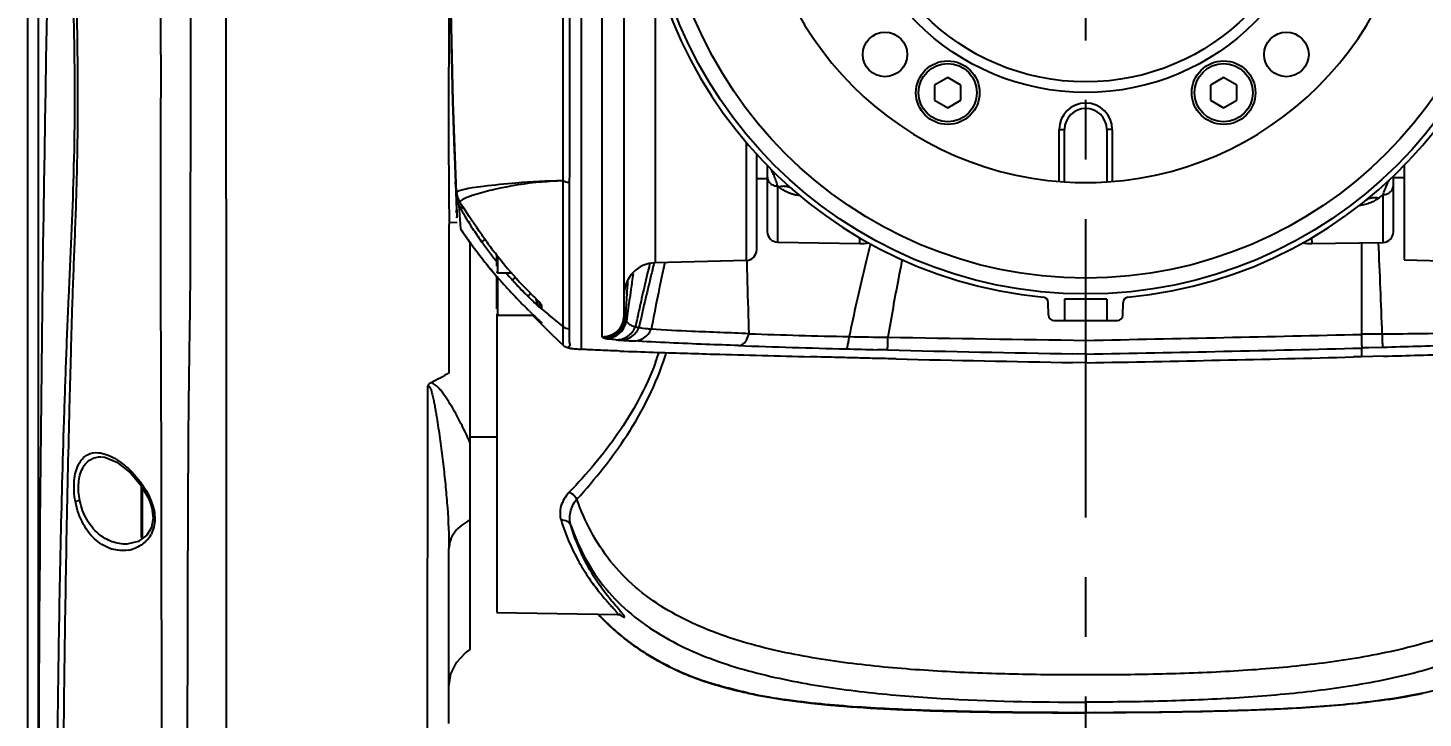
# Model space of a CAD drawing. Header units: millimetres. Extents: x 5828 to 6704, y 123 to 421.
# Drawn here: x 6474.89 to 6483.65, y 265.66 to 270 of the extents above; entities that cross this region are included whole.
import ezdxf

# ---------------------------------------------------------------- set-up
doc = ezdxf.new("R2010")
doc.units = ezdxf.units.MM
doc.linetypes.add('CENTER', pattern=[0.6, 0.375, -0.075, 0.075, -0.075])
for name, color, linetype in [('中心线', 7, 'Continuous'), ('外形图', 7, 'Continuous'), ('尺寸标注', 7, 'Continuous')]:
    doc.layers.add(name, color=color, linetype=linetype)
doc.styles.add('微软雅黑', font='msyh.ttc', dxfattribs={"height": 1.5})
doc.dimstyles.new('尺寸标注_1_15比例', dxfattribs={"dimtxt": 1.5, "dimasz": 1.25, "dimexe": 0.5, "dimexo": 0.4, "dimgap": 0.5, "dimtad": 1, "dimdec": 1, "dimlfac": 15, "dimdsep": 46, "dimtxsty": '微软雅黑', "dimcen": 0.09, "dimadec": 0, "dimazin": 0, "dimtp": 0.01, "dimtm": 0.01, "dimtfac": 1, "dimtdec": 1, "dimtofl": 0, "dimtmove": 0, "dimatfit": 3, "dimfxl": 1, "dimtolj": 1, "dimarcsym": 0})

# ---------------------------------------------------------------- blocks, each defined once
blk = doc.blocks.new('*D945')
at = {"layer": 'Defpoints', "color": 0}
for p in [(6488.1127, 277.9249), (6474.9537, 264.1518), (6488.1127, 263.9724)]:
    blk.add_point(p, dxfattribs=at)
at = {"layer": '尺寸标注', "color": 0, "lineweight": -2}
for p, q in [((6474.9537, 264.5518), (6474.9537, 278.4249)), ((6488.1127, 264.3724), (6488.1127, 278.4249)), ((6476.2037, 277.9249), (6486.8627, 277.9249))]:
    blk.add_line(p, q, dxfattribs=at)
at = {"layer": '尺寸标注', "color": 0}
for points in [[(6476.2037, 278.1332), (6476.2037, 277.7166), (6474.9537, 277.9249)], [(6486.8627, 277.7166), (6486.8627, 278.1332), (6488.1127, 277.9249)]]:
    blk.add_solid(points, dxfattribs=at)
at = {"layer": '尺寸标注', "color": 0, "insert": (6481.5332, 279.2039), "char_height": 1.5, "attachment_point": 5, "style": '微软雅黑'}
blk.add_mtext('\\A1;197.4', dxfattribs=at)
blk = doc.blocks.new('*D946')
at = {"layer": 'Defpoints', "color": 0}
for p in [(6488.1787, 282.8993), (6474.8878, 252.3165), (6488.1787, 252.3087)]:
    blk.add_point(p, dxfattribs=at)
at = {"layer": '尺寸标注', "color": 0, "lineweight": -2}
for p, q in [((6474.8878, 252.7165), (6474.8878, 283.3993)), ((6488.1787, 252.7087), (6488.1787, 283.3993)), ((6476.1378, 282.8993), (6486.9287, 282.8993))]:
    blk.add_line(p, q, dxfattribs=at)
at = {"layer": '尺寸标注', "color": 0}
for points in [[(6476.1378, 283.1076), (6476.1378, 282.6909), (6474.8878, 282.8993)], [(6486.9287, 282.6909), (6486.9287, 283.1076), (6488.1787, 282.8993)]]:
    blk.add_solid(points, dxfattribs=at)
at = {"layer": '尺寸标注', "color": 0, "insert": (6481.5332, 284.1783), "char_height": 1.5, "attachment_point": 5, "style": '微软雅黑'}
blk.add_mtext('\\A1;\\A1;199.3', dxfattribs=at)

msp = doc.modelspace()

# ---------------------------------------------------------------- linework, layer by layer
at = {"layer": '中心线', "linetype": 'CENTER', "ltscale": 5}
msp.add_line((6481.5333, 227.9185), (6481.5333, 276.2922), dxfattribs=at)
at = {"layer": '外形图'}
for p, q in [((6478.4957, 268.0554), (6478.4957, 274.1259)), ((6478.6333, 268.1886), (6478.6333, 273.9927)), ((6476.1333, 268.921), (6476.1333, 273.3019)), ((6478.3666, 268.0738), (6478.3666, 271.0906)), ((6477.5375, 270.3684), (6477.5558, 269.5322)), ((6477.5381, 270.3684), (6477.5564, 269.5322)), ((6477.5382, 270.3684), (6477.5565, 269.5322)), ((6478.828, 270.3694), (6478.828, 268.5198)), ((6480.6666, 269.6852), (6480.5837, 269.6374)), ((6480.5837, 269.6374), (6480.5837, 269.5417)), ((6480.7494, 269.6374), (6480.6666, 269.6852)), ((6480.7494, 269.5417), (6480.7494, 269.6374)), ((6482.3999, 269.6852), (6482.3171, 269.6374)), ((6482.3171, 269.6374), (6482.3171, 269.5417)), ((6482.4828, 269.6374), (6482.3999, 269.6852)), ((6482.4828, 269.5417), (6482.4828, 269.6374)), ((6477.5558, 269.5322), (6477.5806, 268.8507)), ((6477.5564, 269.5322), (6477.583, 268.8081)), ((6477.5565, 269.5322), (6477.5774, 268.9611)), ((6480.5837, 269.5417), (6480.6666, 269.4939)), ((6480.6666, 269.4939), (6480.7494, 269.5417)), ((6482.3171, 269.5417), (6482.3999, 269.4939)), ((6482.3999, 269.4939), (6482.4828, 269.5417)), ((6481.3666, 269.0307), (6481.3666, 269.3573)), ((6481.3666, 269.3573), (6481.3999, 269.3573)), ((6481.3999, 269.0283), (6481.3999, 269.3573)), ((6481.6666, 269.3573), (6481.6666, 269.0283)), ((6481.6999, 269.3573), (6481.6666, 269.3573)), ((6481.6999, 269.3573), (6481.6999, 269.0307)), ((6479.4017, 268.5348), (6479.4017, 269.2751)), ((6479.4666, 268.6015), (6479.4666, 269.2017)), ((6479.5333, 268.716), (6479.5333, 269.1313)), ((6483.5333, 269.1313), (6483.5333, 268.5383)), ((6477.574, 269.0294), (6477.5767, 268.961)), ((6477.577, 268.9986), (6477.574, 269.0294)), ((6477.5744, 269.0193), (6477.5756, 268.9894)), ((6477.5806, 268.9612), (6477.5747, 269.0216)), ((6478.2892, 269.0244), (6478.2887, 268.105)), ((6479.5988, 268.6493), (6479.5988, 269.002)), ((6483.4658, 269.057), (6483.4743, 269.0568)), ((6483.4666, 268.7148), (6483.4666, 269.0655)), ((6483.4743, 269.0568), (6483.481, 269.0567)), ((6483.481, 269.0567), (6483.5334, 269.0554)), ((6476.1333, 268.921), (6476.1332, 260.551)), ((6476.1333, 268.921), (6476.1333, 268.3198)), ((6477.5766, 268.963), (6477.5775, 268.9416)), ((6477.5775, 268.9416), (6477.5823, 268.8285)), ((6477.5775, 268.9416), (6477.5805, 268.868)), ((6483.4011, 268.6482), (6483.4011, 268.948)), ((6477.5805, 268.868), (6477.5823, 268.8284)), ((6477.5823, 268.8285), (6477.5834, 268.8036)), ((6477.5949, 268.8799), (6477.6032, 268.7629)), ((6477.5333, 268.7598), (6477.5333, 267.8269)), ((6477.5837, 268.7722), (6477.5364, 268.7718)), ((6477.5832, 268.8047), (6477.5825, 268.808)), ((6477.5832, 268.8047), (6477.5831, 268.8079)), ((6477.5834, 268.8022), (6477.5832, 268.8047)), ((6477.5839, 268.8022), (6477.5832, 268.8047)), ((6477.6032, 268.7629), (6477.6058, 268.734)), ((6477.6032, 268.7629), (6477.6063, 268.7338)), ((6477.6666, 268.773), (6477.6582, 268.7729)), ((6477.6213, 268.7111), (6477.6101, 268.7277)), ((6477.7342, 268.6579), (6477.7385, 268.652)), ((6480.1133, 268.6404), (6480.1139, 268.6771)), ((6482.9527, 268.6775), (6482.9527, 268.6771)), ((6482.9527, 268.6772), (6482.9532, 268.6404)), ((6477.6666, 266.0879), (6477.6666, 268.6477)), ((6477.8333, 268.4978), (6477.8333, 268.5704)), ((6479.5988, 268.6493), (6480.1133, 268.6404)), ((6482.9532, 268.6404), (6483.4011, 268.6482)), ((6483.2666, 268.6461), (6483.2666, 268.0701)), ((6477.8399, 268.4574), (6477.8399, 268.5617)), ((6479.4017, 268.5348), (6478.828, 268.5198)), ((6479.4058, 268.522), (6479.4054, 268.536)), ((6483.5333, 268.5383), (6484.2052, 268.5207)), ((6477.8333, 268.2311), (6477.8333, 268.4307)), ((6477.8399, 268.4574), (6477.9263, 268.4574)), ((6477.8399, 268.1907), (6477.8399, 268.4309)), ((6476.1333, 268.3198), (6476.1333, 260.5512)), ((6478.6757, 268.3516), (6478.6706, 268.315)), ((6478.0385, 268.2161), (6478.0329, 268.2216)), ((6478.0387, 268.2163), (6478.0331, 268.2217)), ((6478.0862, 268.2683), (6478.0818, 268.291)), ((6478.0894, 268.2519), (6478.0862, 268.2683)), ((6478.0978, 268.2443), (6478.0892, 268.2521)), ((6478.0896, 268.2837), (6478.0909, 268.2821)), ((6478.0909, 268.2821), (6478.1029, 268.269)), ((6478.0999, 268.2722), (6478.0999, 268.2641)), ((6478.0999, 268.265), (6478.0999, 268.2642)), ((6478.0999, 268.2643), (6478.0999, 268.2644)), ((6478.0999, 268.2642), (6478.0999, 268.2643)), ((6478.0999, 268.2642), (6478.102, 268.2503)), ((6478.1029, 268.269), (6478.106, 268.2651)), ((6478.1152, 268.2309), (6478.1152, 268.2296)), ((6481.2993, 268.1901), (6481.2979, 268.2707)), ((6481.3999, 268.2906), (6481.3999, 268.1573)), ((6481.6666, 268.2906), (6481.3999, 268.2906)), ((6481.6666, 268.2906), (6481.6666, 268.1573)), ((6481.7672, 268.1901), (6481.7686, 268.2707)), ((6477.8333, 268.1907), (6477.8333, 266.3222)), ((6477.8399, 268.1907), (6478.0655, 268.1907)), ((6478.0545, 268.2007), (6478.0492, 268.2058)), ((6478.0547, 268.201), (6478.0495, 268.2061)), ((6478.0577, 268.1907), (6478.0739, 268.1745)), ((6478.0739, 268.1745), (6478.0915, 268.157)), ((6478.0896, 268.1637), (6478.0886, 268.1686)), ((6478.0911, 268.1574), (6478.1204, 268.1278)), ((6478.1148, 268.1441), (6478.1152, 268.1437)), ((6478.1152, 268.1437), (6478.115, 268.1414)), ((6478.115, 268.1414), (6478.115, 268.1404)), ((6478.1204, 268.1278), (6478.1633, 268.085)), ((6478.6419, 268.1882), (6478.6408, 268.1699)), ((6478.6419, 268.1881), (6478.6408, 268.1699)), ((6478.6529, 268.1861), (6478.6488, 268.1558)), ((6481.3327, 268.1573), (6481.7338, 268.1573)), ((6478.3666, 267.9759), (6478.3666, 268.0738)), ((6478.5039, 268.0486), (6478.4957, 268.0554)), ((6478.5132, 268.0442), (6478.5039, 268.0486)), ((6480.2908, 268.0431), (6480.2911, 268.0523)), ((6478.2481, 268.0031), (6478.2482, 268.0031)), ((6478.298, 267.9821), (6478.3048, 267.9815)), ((6478.3211, 267.9794), (6478.3645, 267.9761)), ((6478.3666, 267.9759), (6478.3666, 267.9759)), ((6480.2698, 267.9724), (6480.2233, 267.9736)), ((6480.2886, 267.972), (6480.2698, 267.9724)), ((6483.2805, 267.9844), (6483.2666, 267.984)), ((6483.2666, 267.9841), (6483.2666, 267.9291)), ((6483.4012, 267.9876), (6483.2805, 267.9844)), ((6483.3114, 267.9852), (6483.2805, 267.9844)), ((6481.5333, 267.8912), (6481.4522, 267.8927)), ((6481.5333, 267.8912), (6481.4522, 267.8926)), ((6481.5333, 267.9462), (6481.4532, 267.9476)), ((6481.5333, 267.9462), (6481.5333, 267.8912)), ((6483.2666, 267.9291), (6483.2153, 267.9277)), ((6483.3374, 267.931), (6483.2666, 267.9292)), ((6483.2666, 267.9291), (6483.2666, 267.9291)), ((6483.2666, 267.9291), (6483.2666, 267.9291)), ((6483.4046, 267.9328), (6483.3374, 267.931)), ((6477.3972, 267.7389), (6477.3971, 265.5906)), ((6477.8333, 267.424), (6477.6666, 267.424)), ((6475.5316, 267.1992), (6475.5979, 267.1221)), ((6475.5999, 267.1186), (6475.5999, 266.7973)), ((6475.6066, 267.1073), (6475.6066, 266.7906)), ((6475.8938, 266.791), (6475.8949, 267.0269)), ((6475.5094, 266.7511), (6475.5089, 266.7511)), ((6475.5813, 266.7674), (6475.5094, 266.7511)), ((6475.6351, 266.8074), (6475.5813, 266.7674)), ((6475.6126, 266.7906), (6475.6066, 266.7906)), ((6475.8937, 266.7774), (6475.8938, 266.791)), ((6475.8938, 266.7769), (6475.8938, 266.7905)), ((6477.5333, 265.624), (6477.5333, 266.7233)), ((6477.8333, 266.3222), (6478.5912, 266.309)), ((6478.9172, 265.9801), (6478.9191, 265.9791)), ((6478.9179, 265.9816), (6478.9199, 265.9807)), ((6478.9199, 265.9806), (6478.9179, 265.9816)), ((6481.5333, 265.6914), (6481.4749, 265.6916)), ((6481.4749, 265.6916), (6481.5333, 265.6912)), ((6481.5333, 265.6914), (6481.4749, 265.6914)), ((6481.4749, 265.6912), (6481.5333, 265.6912)), ((6481.5333, 265.7577), (6481.5333, 265.6914)), ((6481.5333, 265.7081), (6481.5333, 265.6914)), ((6481.5923, 265.6916), (6481.5333, 265.6912)), ((6481.5923, 265.6916), (6481.5333, 265.6914)), ((6481.5923, 265.6914), (6481.5333, 265.6914)), ((6481.5333, 265.6912), (6481.5333, 265.6906)), ((6481.5923, 265.6912), (6481.5333, 265.6912))]:
    msp.add_line(p, q, dxfattribs=at)
for points in [[(6477.6059, 268.7338), (6477.6536, 268.6645), (6477.6608, 268.6545)], [(6482.8972, 268.6453), (6482.9108, 268.643), (6482.926, 268.6413), (6482.9412, 268.6404), (6482.9532, 268.6404)], [(6478.1633, 268.085), (6478.2288, 268.0214), (6478.248, 268.0033)], [(6478.248, 268.0033), (6478.2575, 267.9957), (6478.2837, 267.9847), (6478.2975, 267.9822)], [(6475.3515, 267.2996), (6475.3707, 267.2973), (6475.4459, 267.2664), (6475.5316, 267.1992)], [(6475.5979, 267.1221), (6475.6434, 267.0447), (6475.6567, 267.0127)], [(6475.6567, 267.0127), (6475.6669, 266.9789), (6475.6744, 266.9148), (6475.6639, 266.8563), (6475.6351, 266.8074)], [(6478.5912, 266.309), (6478.5972, 266.3086), (6478.6072, 266.3065), (6478.6114, 266.305), (6478.6121, 266.3047)], [(6477.5333, 265.857), (6477.5452, 265.9358), (6477.5798, 266.0075), (6477.634, 266.0658), (6477.6666, 266.0879)], [(6478.9199, 265.9807), (6478.9187, 265.9812), (6478.9179, 265.9816)]]:
    msp.add_lwpolyline(points, dxfattribs=at)
for centre, radius in [((6481.5333, 271.0906), 2.7667), ((6481.5333, 271.0906), 2.6667), ((6481.5333, 271.0906), 1.5), ((6481.5333, 271.0906), 1.4333), ((6480.2722, 269.8296), 0.14), ((6482.7943, 269.8296), 0.14), ((6480.6666, 269.5895), 0.2), ((6480.6666, 269.5895), 0.1833), ((6482.3999, 269.5895), 0.2), ((6482.3999, 269.5895), 0.1833)]:
    msp.add_circle(centre, radius, dxfattribs=at)
for centre, radius, start, end in [((6481.5333, 271.0906), 2.8, 275.44062, 264.55938), ((6481.5333, 271.0906), 2.0667, 273.69907, 266.30093), ((6529.7283, 271.0905), 52.1951, 179.99987, 182.26317), ((6782.3086, 264.3977), 307.3551, 178.883913, 181.207801), ((6481.5333, 269.3573), 0.1667, 0, 180), ((6481.5333, 269.3573), 0.1333, 0, 180), ((6479.6324, 278.5365), 9.4875, 268.99832, 269.39938), ((6481.4476, 271.2162), 2.8845, 230.13849, 230.32836), ((6481.5333, 271.0906), 2.0667, 266.30093, 273.69911), ((6477.7134, 268.9722), 0.1334, 202.4213, 211.26448), ((6478.331, 266.7801), 2.2594, 103.11709, 103.49798), ((6481.6067, 271.2307), 2.9036, 307.49916, 308.16998), ((6477.7145, 268.9467), 0.137, 201.19031, 209.20497), ((6479.516, 269.9368), 2.1926, 208.81849, 210.85177), ((6479.6341, 270.0069), 2.33, 210.84141, 213.07846), ((6480.2258, 270.4866), 3.1521, 214.28154, 215.53665), ((6480.0788, 270.382), 2.9717, 215.542, 215.86575), ((6479.6936, 270.0455), 2.4009, 213.0752, 215.30406), ((6479.8903, 270.1855), 2.6424, 215.47636, 215.89809), ((6480.0712, 270.3178), 2.8406, 215.91433, 217.98377), ((6479.5999, 268.716), 0.0667, 180, 269), ((6483.3999, 268.7148), 0.0667, 271, 0), ((6480.2707, 270.522), 3.2092, 215.88594, 218.49752), ((6479.891, 270.186), 2.6432, 215.89813, 217.70825), ((6479.8905, 270.1857), 2.6426, 217.70831, 218.04877), ((6480.0348, 270.2895), 2.7944, 217.9857, 219.32852), ((6479.3999, 268.6015), 0.0667, 271.5, 0), ((6480.118, 268.907), 0.2667, 269.00021, 281.20797), ((6487.5306, 266.7134), 7.5972, 165.31751, 165.43473), ((6259.4737, 259.3439), 224.093, 2.231968, 2.379295), ((6480.2617, 270.5168), 3.199, 218.52389, 220.18498), ((6480.3873, 270.6029), 3.3509, 218.43614, 218.86362), ((6480.4575, 270.6595), 3.441, 218.86405, 219.7114), ((6479.8906, 270.1857), 2.6428, 218.04878, 218.86329), ((6480.0182, 270.276), 2.773, 219.32999, 219.63704), ((6479.992, 270.254), 2.7388, 219.63196, 224.43005), ((6478.8333, 268.3199), 0.2, 91.5, 180), ((6495.7423, 264.4413), 17.4303, 166.50017, 166.70353), ((6494.6114, 264.6019), 16.2681, 166.06888, 166.3642), ((6493.8685, 265.2988), 15.3229, 167.85839, 168.29771), ((6480.4693, 270.6692), 3.4563, 219.70987, 220.05489), ((6480.344, 270.5853), 3.3061, 220.1726, 220.33804), ((6480.4533, 270.6557), 3.4354, 220.05489, 220.28526), ((6480.3441, 270.5854), 3.3062, 220.33802, 220.54411), ((6480.2903, 270.539), 3.2351, 220.53785, 221.87546), ((6479.8897, 270.1849), 2.6415, 220.8518, 222.16795), ((6479.9718, 270.2087), 2.7186, 221.37886, 223.12216), ((6479.8886, 270.184), 2.64, 222.16882, 223.21101), ((6513.8865, 263.427), 35.5535, 171.87775, 172.03818), ((6497.3406, 263.9448), 19.0753, 166.3788, 167.38445), ((6497.1909, 264.1009), 18.9184, 166.70946, 167.19325), ((6496.8252, 264.6904), 18.3416, 168.31011, 169.27956), ((6480.2976, 270.5461), 3.2453, 221.88269, 223.62103), ((6480.31, 270.5579), 3.2624, 223.62119, 225.35801), ((6479.8919, 270.187), 2.6445, 223.20982, 224.92818), ((6479.9527, 270.3251), 2.786, 225.13744, 226.11333), ((6479.8788, 270.174), 2.6261, 224.92894, 225.24135), ((6480.0054, 270.3797), 2.8619, 226.11025, 226.34122), ((6479.8904, 270.1856), 2.6425, 225.23943, 225.48127), ((6479.9939, 270.2564), 2.7418, 224.43789, 226.01144), ((6479.8892, 270.1844), 2.6408, 225.48126, 225.83761), ((6518.8778, 262.734), 40.5926, 172.09743, 172.28103), ((6481.2646, 268.2701), 0.0333, 1, 84.55938), ((6481.8019, 268.2701), 0.0333, 95.44062, 179), ((6480.317, 270.5649), 3.2724, 225.35728, 225.73388), ((6480.319, 270.567), 3.2752, 225.87034, 226.13074), ((6479.8905, 270.1858), 2.6427, 225.83775, 226.43523), ((6479.8909, 270.1861), 2.6432, 226.43509, 226.61026), ((6479.8851, 270.18), 2.6348, 226.61013, 227.03108), ((6478.1467, 268.2642), 0.0467, 197.2277, 211.81709), ((6478.1466, 268.2876), 0.0468, 211.47381, 227.0517), ((6478.1468, 268.2656), 0.0469, 211.84231, 227.6441), ((6478.1468, 268.2643), 0.0469, 211.87742, 227.69833), ((6480.0886, 270.4655), 2.9812, 228.55142, 229.6391), ((6500.3396, 263.3846), 22.1476, 167.19169, 167.51977), ((6480.3214, 270.5695), 3.2787, 226.25823, 227.09348), ((6480.3833, 270.5976), 3.3444, 226.03352, 226.69446), ((6477.6375, 267.6721), 0.6679, 46.84201, 47.41866), ((6478.1468, 268.1749), 0.0469, 211.60227, 227.28609), ((6479.9383, 270.2876), 2.7484, 229.62604, 232.07782), ((6478.4999, 268.1886), 0.1333, 268.18986, 359.99689), ((6478.508, 268.1819), 0.1334, 268.23495, 354.86615), ((6478.5173, 268.1775), 0.1334, 268.2379, 350.60748), ((6503.1854, 262.753), 25.0626, 167.516, 167.64363), ((6481.3327, 268.1906), 0.0333, 181, 270), ((6481.7338, 268.1906), 0.0333, 270, 359), ((6480.7784, 304.125), 36.0764, 267.83997, 268.83893), ((6480.4923, 289.7372), 21.6858, 268.82436, 269.46839), ((6487.3509, 668.3653), 400.3752, 268.989646, 269.167745), ((6474.3779, 635.9218), 367.9591, 271.114597, 271.384221), ((6483.4963, 240.1087), 27.9628, 90.20403, 90.47063), ((6478.4743, 269.7092), 1.7365, 265.53258, 266.44319), ((6478.8644, 271.5696), 3.5451, 265.41857, 265.82801), ((6479.0299, 273.8734), 5.8549, 265.85263, 266.35412), ((6480.5522, 320.617), 52.6879, 267.88468, 268.11355), ((6479.1881, 276.3422), 8.3287, 266.34841, 266.57745), ((6482.5994, 383.2636), 115.368, 268.121572, 268.310028), ((6477.2348, 268.4776), 1.699, 339.95096, 342.11104), ((6477.1933, 268.4751), 1.7829, 342.2477, 342.97148), ((6482.1572, 348.0007), 80.0505, 267.992083, 268.475424), ((6482.4199, 357.6121), 89.6654, 268.471027, 268.596232), ((6485.0229, 466.5589), 198.6434, 268.634332, 268.970311), ((6477.8864, 474.6194), 206.7054, 271.010908, 271.491479), ((6484.5402, 449.412), 181.5449, 268.313443, 268.504656), ((6485.0241, 466.9551), 199.0945, 268.652737, 268.972021), ((6478.0339, 467.632), 199.7714, 271.006079, 271.48623), ((6479.0017, 432.2507), 164.3769, 271.534893, 271.690594), ((6475.1472, 266.8061), 0.5596, 32.15506, 35.79804), ((6475.1639, 266.8168), 0.5396, 31.01433, 32.13989), ((6475.4995, 266.8996), 0.1839, 315.9825, 331.74278), ((6475.4839, 266.9249), 0.214, 279.0854, 292.41883), ((6475.6066, 266.7973), 0.00667, 180, 270), ((6475.4943, 266.9045), 0.1911, 311.93868, 312.54287), ((6475.4955, 266.9033), 0.1894, 312.53796, 316.01969), ((6479.7046, 267.5805), 1.7837, 243.87376, 248.84426), ((6479.693, 267.5567), 1.7555, 243.86971, 248.91521), ((6479.8049, 267.8425), 2.0642, 248.87152, 253.63595), ((6479.8197, 267.8862), 2.1086, 248.92352, 253.58399), ((6480.0448, 268.7453), 2.9987, 257.69557, 257.94236), ((6480.0548, 268.7693), 3.0228, 257.60816, 257.85286), ((6480.1363, 269.1965), 3.4591, 258.02059, 261.36176), ((6480.134, 269.1572), 3.4187, 257.92182, 261.30099), ((6480.2325, 269.7931), 4.0633, 261.28489, 261.62548), ((6480.2207, 269.693), 3.9614, 261.23353, 261.58277), ((6482.8509, 269.6598), 3.9278, 278.56728, 278.77869), ((6482.8421, 269.7382), 4.0079, 278.52405, 278.7313), ((6482.9348, 269.1437), 3.4049, 278.70745, 282.17528), ((6482.9344, 269.1677), 3.43, 278.65457, 282.09861), ((6481.5965, 311.985), 46.2944, 269.22609, 269.92167)]:
    msp.add_arc(centre, radius, start, end, dxfattribs=at)
for points, knots in [([(6475.8962, 267.2762), (6475.897, 267.4179), (6475.8989, 267.6986), (6475.9059, 268.121), (6475.9111, 268.551), (6475.9091, 268.9954), (6475.9128, 269.4534), (6475.9118, 269.9166), (6475.9097, 270.377), (6475.9092, 270.8267), (6475.9085, 271.2578), (6475.9063, 271.7745), (6475.9024, 272.3221), (6475.8983, 272.8368), (6475.8957, 273.1152), (6475.8938, 273.2181)], [0, 0, 0, 0, 0.071509, 0.14174, 0.21328, 0.288601, 0.366119, 0.444512, 0.522462, 0.598587, 0.671562, 0.740106, 0.859459, 0.948004, 1, 1, 1, 1]), ([(6475.7255, 273.1518), (6475.7246, 272.893), (6475.7235, 272.4162), (6475.7235, 271.6798), (6475.7222, 271.0619), (6475.7207, 270.5179), (6475.7209, 270.0875), (6475.7228, 269.652), (6475.7203, 269.2182), (6475.7209, 268.7931), (6475.7218, 268.3814), (6475.7218, 267.9803), (6475.7235, 267.582), (6475.7264, 267.1791), (6475.7249, 266.6302), (6475.7274, 265.9331), (6475.7265, 265.0862), (6475.7259, 264.2289), (6475.7236, 263.3646), (6475.7249, 262.2047), (6475.7231, 261.3332), (6475.7238, 260.7515)], [0, 0, 0, 0, 0.062606, 0.115362, 0.17816, 0.212088, 0.24698, 0.282287, 0.317439, 0.351934, 0.385135, 0.41704, 0.448957, 0.481506, 0.514517, 0.581749, 0.650164, 0.719393, 0.789154, 0.859269, 1, 1, 1, 1]), ([(6475.0862, 272.3315), (6475.0872, 272.2862), (6475.0923, 272.1752), (6475.1093, 271.8792), (6475.1406, 271.3885), (6475.1775, 270.6922), (6475.1976, 270.0416), (6475.2008, 269.4944), (6475.1962, 269.0872), (6475.1824, 268.6907), (6475.1662, 268.3015), (6475.1559, 267.913), (6475.1416, 267.3895), (6475.1218, 266.4597), (6475.1079, 265.3884), (6475.1044, 264.3066), (6475.107, 263.4853), (6475.1152, 262.659), (6475.1265, 261.9679), (6475.1387, 261.4135), (6475.1489, 260.997), (6475.1613, 260.5804), (6475.1708, 260.3026), (6475.1724, 260.1637)], [0, 0, 0, 0, 0.011168, 0.027377, 0.073081, 0.132348, 0.199214, 0.233478, 0.267201, 0.299593, 0.331234, 0.363222, 0.395365, 0.460314, 0.592415, 0.659416, 0.726928, 0.79485, 0.863077, 0.897274, 0.931506, 0.965762, 1, 1, 1, 1]), ([(6475.0539, 272.241), (6475.0539, 272.2015), (6475.0583, 272.1017), (6475.0696, 271.9226), (6475.0867, 271.6863), (6475.1165, 271.2754), (6475.1548, 270.6744), (6475.1827, 269.8943), (6475.1812, 269.0908), (6475.1461, 268.4296), (6475.1265, 267.9136), (6475.1084, 267.3928), (6475.0911, 266.7344), (6475.0765, 265.9364), (6475.0682, 265.1292), (6475.0657, 264.3141), (6475.069, 263.4927), (6475.0784, 262.6663), (6475.0914, 261.9751), (6475.1053, 261.4207), (6475.1173, 261.0042), (6475.1314, 260.5876), (6475.1425, 260.3098), (6475.1463, 260.1709)], [0, 0, 0, 0, 0.009806, 0.024798, 0.044585, 0.068667, 0.127138, 0.194174, 0.262567, 0.326647, 0.358631, 0.390851, 0.456108, 0.522237, 0.589127, 0.656654, 0.724707, 0.793181, 0.861964, 0.896439, 0.930948, 0.965481, 1, 1, 1, 1]), ([(6478.2485, 271.0906), (6478.2485, 270.9028), (6478.2476, 270.5338), (6478.2484, 269.9972), (6478.249, 269.5), (6478.2481, 269.1838), (6478.2487, 269.0353)], [0, 0, 0, 0, 0.274199, 0.538538, 0.78326, 1, 1, 1, 1]), ([(6478.2898, 271.0906), (6478.2898, 270.7195), (6478.2911, 270.0307), (6478.2917, 269.342), (6478.2892, 269.0244)], [0, 0, 0, 0, 0.538926, 1, 1, 1, 1]), ([(6477.5364, 268.7718), (6477.5319, 269.0699), (6477.5339, 269.6676), (6477.5333, 270.2652), (6477.5333, 270.5648)], [0, 0, 0, 0, 0.498792, 1, 1, 1, 1]), ([(6479.5988, 269.002), (6479.5968, 269.008), (6479.593, 269.0197), (6479.5871, 269.0367), (6479.5812, 269.0527), (6479.5754, 269.0677), (6479.5696, 269.0814), (6479.5648, 269.0919), (6479.561, 269.0993), (6479.5583, 269.104), (6479.5556, 269.1081), (6479.5537, 269.1104), (6479.5528, 269.1113)], [0, 0, 0, 0, 0.1582, 0.309622, 0.453627, 0.58921, 0.714815, 0.828041, 0.878911, 0.925118, 0.965822, 1, 1, 1, 1]), ([(6478.2487, 269.0353), (6478.1501, 269.0343), (6477.9831, 269.0258), (6477.7936, 269.0058), (6477.6858, 268.9917), (6477.6348, 268.9829), (6477.6015, 268.9743), (6477.5849, 268.9662), (6477.5806, 268.9612)], [0, 0, 0, 0, 0.43813, 0.741942, 0.846091, 0.921354, 0.970967, 1, 1, 1, 1]), ([(6478.2488, 269.035), (6478.2047, 269.0336), (6478.06, 269.0255), (6477.9162, 269.0034), (6477.8182, 268.9806)], [0, 0, 0, 0, 0.305172, 1, 1, 1, 1]), ([(6478.2488, 269.035), (6478.2489, 268.9045), (6478.249, 268.7211), (6478.2493, 268.4941), (6478.2492, 268.3631), (6478.2496, 268.2607), (6478.2488, 268.1878), (6478.2497, 268.1445), (6478.2477, 268.1248), (6478.2491, 268.1196)], [0, 0, 0, 0, 0.427721, 0.600839, 0.744139, 0.85673, 0.936768, 0.982377, 1, 1, 1, 1]), ([(6479.5333, 269.059), (6479.5333, 269.0554), (6479.5341, 269.0479), (6479.5379, 269.0372), (6479.544, 269.0273), (6479.5522, 269.0187), (6479.5622, 269.0116), (6479.5774, 269.0045), (6479.5902, 269.0021), (6479.5988, 269.002)], [0, 0, 0, 0, 0.1155, 0.23253, 0.352341, 0.4757, 0.60281, 0.733318, 1, 1, 1, 1]), ([(6483.4011, 268.948), (6483.4047, 268.9585), (6483.4102, 268.9737), (6483.4179, 268.9933), (6483.4235, 269.0066), (6483.4291, 269.0188), (6483.4345, 269.0295), (6483.439, 269.0373), (6483.4427, 269.0423), (6483.4445, 269.0444), (6483.4454, 269.0453)], [0, 0, 0, 0, 0.309268, 0.452907, 0.587997, 0.713055, 0.82588, 0.923154, 0.964509, 1, 1, 1, 1]), ([(6483.4011, 268.948), (6483.4054, 268.9481), (6483.414, 268.9489), (6483.4263, 268.9524), (6483.4377, 268.9578), (6483.4477, 268.9651), (6483.4559, 268.974), (6483.462, 268.9841), (6483.4657, 268.9951), (6483.4666, 269.0027), (6483.4666, 269.0065)], [0, 0, 0, 0, 0.132927, 0.264632, 0.394148, 0.520797, 0.644297, 0.76483, 0.88305, 1, 1, 1, 1]), ([(6477.5775, 268.9416), (6477.5779, 268.9333), (6477.5827, 268.9217), (6477.5908, 268.9136), (6477.5931, 268.9115)], [0, 0, 0, 0, 0.731579, 1, 1, 1, 1]), ([(6477.621, 268.9185), (6477.6192, 268.9175), (6477.6132, 268.9142), (6477.6074, 268.9104), (6477.6037, 268.9072)], [0, 0, 0, 0, 0.28962, 1, 1, 1, 1]), ([(6477.8036, 268.9771), (6477.7646, 268.9677), (6477.7029, 268.9511), (6477.6421, 268.9298), (6477.621, 268.9185)], [0, 0, 0, 0, 0.625976, 1, 1, 1, 1]), ([(6479.6911, 268.982), (6479.6885, 268.9843), (6479.6829, 268.9885), (6479.6705, 268.9953), (6479.6527, 269.0005), (6479.6295, 269.0012), (6479.6139, 268.9982), (6479.6061, 268.9959)], [0, 0, 0, 0, 0.11553, 0.23218, 0.472317, 0.727301, 1, 1, 1, 1]), ([(6479.7375, 268.9423), (6479.7305, 268.9429), (6479.7167, 268.9447), (6479.7, 268.9484), (6479.6873, 268.9521), (6479.6754, 268.956), (6479.6614, 268.9616), (6479.6457, 268.9691), (6479.627, 268.98), (6479.6141, 268.9893), (6479.6061, 268.9959)], [0, 0, 0, 0, 0.146809, 0.287797, 0.355729, 0.421942, 0.54898, 0.669582, 0.784415, 1, 1, 1, 1]), ([(6483.3742, 268.9272), (6483.3667, 268.9214), (6483.3501, 268.9102), (6483.3216, 268.8959), (6483.2881, 268.8845), (6483.2635, 268.8803), (6483.2505, 268.879)], [0, 0, 0, 0, 0.212618, 0.445964, 0.707431, 1, 1, 1, 1]), ([(6483.2932, 268.9129), (6483.2984, 268.9171), (6483.3101, 268.9242), (6483.3303, 268.9302), (6483.3521, 268.9314), (6483.3669, 268.929), (6483.3742, 268.9272)], [0, 0, 0, 0, 0.235844, 0.478158, 0.731967, 1, 1, 1, 1]), ([(6477.5949, 268.8799), (6477.5963, 268.8776), (6477.6046, 268.8682), (6477.6181, 268.8654), (6477.6276, 268.8655)], [0, 0, 0, 0, 0.220324, 1, 1, 1, 1]), ([(6477.7706, 268.6516), (6477.7547, 268.6737), (6477.6959, 268.7562), (6477.6395, 268.8406), (6477.5994, 268.903)], [0, 0, 0, 0, 0.268378, 1, 1, 1, 1]), ([(6477.5333, 268.7598), (6477.5343, 268.7602), (6477.5365, 268.7614), (6477.5367, 268.7663), (6477.5362, 268.7695), (6477.5364, 268.7718)], [0, 0, 0, 0, 0.251843, 0.500099, 1, 1, 1, 1]), ([(6477.7385, 268.652), (6477.7395, 268.654), (6477.7478, 268.6577), (6477.7536, 268.6633), (6477.7585, 268.6668)], [0, 0, 0, 0, 0.274181, 1, 1, 1, 1]), ([(6480.1776, 268.6239), (6480.1657, 268.5782), (6480.1185, 268.3897), (6480.0769, 268.1999), (6480.0473, 268.0559)], [0, 0, 0, 0, 0.243454, 1, 1, 1, 1]), ([(6479.4186, 268.0742), (6479.4174, 268.1125), (6479.4129, 268.2617), (6479.409, 268.411), (6479.4058, 268.522)], [0, 0, 0, 0, 0.256695, 1, 1, 1, 1]), ([(6480.3801, 268.5394), (6480.3721, 268.4998), (6480.3402, 268.3378), (6480.3116, 268.1753), (6480.2911, 268.0523)], [0, 0, 0, 0, 0.244824, 1, 1, 1, 1]), ([(6477.8399, 268.4574), (6477.8383, 268.4574), (6477.8348, 268.4576), (6477.8341, 268.4617), (6477.835, 268.4627)], [0, 0, 0, 0, 0.543158, 1, 1, 1, 1]), ([(6477.9319, 268.4117), (6477.9324, 268.4138), (6477.9406, 268.4183), (6477.9453, 268.4246), (6477.9497, 268.4286)], [0, 0, 0, 0, 0.273427, 1, 1, 1, 1]), ([(6478.0297, 268.3093), (6478.0298, 268.31), (6478.0323, 268.3117), (6478.0379, 268.319), (6478.0446, 268.3252), (6478.0495, 268.3301)], [0, 0, 0, 0, 0.074812, 0.27437, 1, 1, 1, 1]), ([(6478.0939, 268.2518), (6478.0933, 268.2514), (6478.0917, 268.2506), (6478.09, 268.2515), (6478.0893, 268.252)], [0, 0, 0, 0, 0.455573, 1, 1, 1, 1]), ([(6478.0896, 268.2837), (6478.0922, 268.281), (6478.0999, 268.2729), (6478.1075, 268.2647), (6478.1119, 268.2586)], [0, 0, 0, 0, 0.327913, 1, 1, 1, 1]), ([(6478.0999, 268.2642), (6478.0999, 268.2626), (6478.0997, 268.2579), (6478.0967, 268.2534), (6478.0939, 268.2518)], [0, 0, 0, 0, 0.319258, 1, 1, 1, 1]), ([(6478.1152, 268.2296), (6478.1152, 268.2279), (6478.1053, 268.2398), (6478.1022, 268.2404), (6478.0978, 268.2443)], [0, 0, 0, 0, 0.231467, 1, 1, 1, 1]), ([(6478.1119, 268.2586), (6478.1127, 268.2575), (6478.1137, 268.2559), (6478.1147, 268.2541), (6478.1147, 268.2534)], [0, 0, 0, 0, 0.65772, 1, 1, 1, 1]), ([(6478.1147, 268.2534), (6478.1147, 268.2511), (6478.1148, 268.2449), (6478.1148, 268.2387), (6478.1149, 268.2347)], [0, 0, 0, 0, 0.361572, 1, 1, 1, 1]), ([(6478.1149, 268.2347), (6478.115, 268.234), (6478.115, 268.2327), (6478.1151, 268.2315), (6478.1152, 268.2309)], [0, 0, 0, 0, 0.54594, 1, 1, 1, 1]), ([(6477.8399, 268.1907), (6477.8383, 268.1907), (6477.8348, 268.1909), (6477.8341, 268.195), (6477.835, 268.1961)], [0, 0, 0, 0, 0.543158, 1, 1, 1, 1]), ([(6478.0893, 268.1679), (6478.0918, 268.1656), (6478.0994, 268.1585), (6478.107, 268.1514), (6478.112, 268.1468)], [0, 0, 0, 0, 0.33993, 1, 1, 1, 1]), ([(6478.0926, 268.1626), (6478.0922, 268.1625), (6478.0909, 268.1626), (6478.09, 268.1634), (6478.0895, 268.1638)], [0, 0, 0, 0, 0.409939, 1, 1, 1, 1]), ([(6478.094, 268.1632), (6478.0938, 268.163), (6478.0934, 268.1628), (6478.0929, 268.1627), (6478.0926, 268.1626)], [0, 0, 0, 0, 0.51499, 1, 1, 1, 1]), ([(6478.115, 268.1404), (6478.1149, 268.1398), (6478.1122, 268.1435), (6478.1094, 268.1448), (6478.1023, 268.152), (6478.0973, 268.1564), (6478.0943, 268.1593)], [0, 0, 0, 0, 0.057465, 0.239398, 0.55222, 1, 1, 1, 1]), ([(6478.112, 268.1468), (6478.1126, 268.1462), (6478.1135, 268.1453), (6478.1145, 268.1444), (6478.1148, 268.144)], [0, 0, 0, 0, 0.627692, 1, 1, 1, 1]), ([(6478.6408, 268.1699), (6478.6398, 268.1718), (6478.6365, 268.1776), (6478.6334, 268.1839), (6478.6333, 268.1885)], [0, 0, 0, 0, 0.313157, 1, 1, 1, 1]), ([(6478.7034, 268.1162), (6478.6956, 268.1187), (6478.6749, 268.126), (6478.6514, 268.1412), (6478.6488, 268.1558)], [0, 0, 0, 0, 0.357043, 1, 1, 1, 1]), ([(6478.2491, 268.1196), (6478.2496, 268.1057), (6478.2495, 268.0806), (6478.2492, 268.051), (6478.2494, 268.0315), (6478.2486, 268.0215), (6478.2485, 268.0146), (6478.2492, 268.0102), (6478.2491, 268.0067), (6478.2468, 268.004), (6478.2476, 268.0033)], [0, 0, 0, 0, 0.359166, 0.645143, 0.762338, 0.861078, 0.903377, 0.941173, 0.97328, 1, 1, 1, 1]), ([(6478.2887, 268.105), (6478.2884, 268.0936), (6478.2877, 268.0725), (6478.2886, 268.0427), (6478.2872, 268.0195), (6478.2939, 268.0028), (6478.29, 267.9977)], [0, 0, 0, 0, 0.318469, 0.592835, 0.820804, 1, 1, 1, 1]), ([(6478.5812, 268.0358), (6478.5654, 268.0371), (6478.543, 268.04), (6478.5195, 268.0413), (6478.5132, 268.0442)], [0, 0, 0, 0, 0.694508, 1, 1, 1, 1]), ([(6478.5812, 268.0358), (6478.6065, 268.0351), (6478.6591, 268.0501), (6478.6934, 268.0925), (6478.7034, 268.1162)], [0, 0, 0, 0, 0.495316, 1, 1, 1, 1]), ([(6478.6065, 268.0339), (6478.6309, 268.0332), (6478.6819, 268.0477), (6478.7156, 268.0882), (6478.7258, 268.111)], [0, 0, 0, 0, 0.493961, 1, 1, 1, 1]), ([(6478.6909, 268.0283), (6478.7138, 268.0278), (6478.7621, 268.042), (6478.7937, 268.0805), (6478.8038, 268.1023)], [0, 0, 0, 0, 0.488762, 1, 1, 1, 1]), ([(6478.8038, 268.1023), (6478.7964, 268.1027), (6478.7703, 268.1045), (6478.7443, 268.1075), (6478.7258, 268.111)], [0, 0, 0, 0, 0.282065, 1, 1, 1, 1]), ([(6479.4186, 268.0742), (6479.2981, 268.0788), (6479.0931, 268.0871), (6478.8881, 268.096), (6478.8038, 268.1023)], [0, 0, 0, 0, 0.587865, 1, 1, 1, 1]), ([(6479.3524, 267.9994), (6479.3592, 267.9994), (6479.3942, 268.0096), (6479.4109, 268.0474), (6479.4186, 268.0742)], [0, 0, 0, 0, 0.196352, 1, 1, 1, 1]), ([(6480.0274, 267.9786), (6480.03, 267.9787), (6480.0352, 267.9873), (6480.0394, 268.0021), (6480.0442, 268.0267), (6480.0463, 268.0454), (6480.0473, 268.0559)], [0, 0, 0, 0, 0.097876, 0.302215, 0.610022, 1, 1, 1, 1]), ([(6480.2886, 267.972), (6480.2893, 267.9736), (6480.2883, 267.9804), (6480.2899, 267.9941), (6480.2899, 268.0163), (6480.2906, 268.0334), (6480.2908, 268.0431)], [0, 0, 0, 0, 0.072934, 0.274917, 0.591498, 1, 1, 1, 1]), ([(6483.2666, 268.0701), (6483.2665, 268.0494), (6483.2653, 268.0209), (6483.2676, 267.992), (6483.2666, 267.9841)], [0, 0, 0, 0, 0.720701, 1, 1, 1, 1]), ([(6484.2693, 268.0988), (6484.2192, 268.0937), (6484.1002, 268.0864), (6483.8094, 268.0753), (6483.5686, 268.0719), (6483.3967, 268.0713)], [0, 0, 0, 0, 0.172708, 0.409548, 1, 1, 1, 1]), ([(6483.4012, 267.9876), (6483.4007, 267.9878), (6483.4009, 267.9905), (6483.4, 267.9945), (6483.3998, 268.0019), (6483.3988, 268.0164), (6483.3979, 268.0399), (6483.3971, 268.06), (6483.3967, 268.0713)], [0, 0, 0, 0, 0.020358, 0.074449, 0.161322, 0.27913, 0.596764, 1, 1, 1, 1]), ([(6478.29, 267.9977), (6478.2881, 267.9953), (6478.2843, 267.9937), (6478.2818, 267.9877), (6478.2849, 267.9863), (6478.2863, 267.9857)], [0, 0, 0, 0, 0.544341, 0.72578, 1, 1, 1, 1]), ([(6478.2863, 267.9857), (6478.2866, 267.9855), (6478.2873, 267.9853), (6478.288, 267.985), (6478.2883, 267.9849)], [0, 0, 0, 0, 0.472883, 1, 1, 1, 1]), ([(6478.2883, 267.9849), (6478.2893, 267.9846), (6478.2947, 267.9831), (6478.3002, 267.9822), (6478.3048, 267.9815)], [0, 0, 0, 0, 0.181698, 1, 1, 1, 1]), ([(6478.3188, 267.9798), (6478.3203, 267.9796), (6478.327, 267.979), (6478.3338, 267.9784), (6478.3391, 267.978)], [0, 0, 0, 0, 0.217973, 1, 1, 1, 1]), ([(6478.4213, 267.9729), (6478.4161, 267.9731), (6478.3978, 267.9741), (6478.3796, 267.9751), (6478.3666, 267.9759)], [0, 0, 0, 0, 0.286568, 1, 1, 1, 1]), ([(6478.6074, 267.965), (6478.5874, 267.9657), (6478.5253, 267.9681), (6478.4633, 267.9707), (6478.4213, 267.9729)], [0, 0, 0, 0, 0.323217, 1, 1, 1, 1]), ([(6479.3524, 267.9994), (6479.2834, 268.0018), (6479.0628, 268.0101), (6478.8422, 268.0193), (6478.6909, 268.0283)], [0, 0, 0, 0, 0.313032, 1, 1, 1, 1]), ([(6484.4986, 268.033), (6484.4978, 268.0312), (6484.4882, 268.032), (6484.4745, 268.0285), (6484.4475, 268.0275), (6484.4122, 268.0247), (6484.3667, 268.0223), (6484.2882, 268.0182), (6484.1694, 268.013), (6484.0057, 268.0065), (6483.8181, 267.9999), (6483.614, 267.9935), (6483.4731, 267.9895), (6483.4012, 267.9876)], [0, 0, 0, 0, 0.005376, 0.019904, 0.043571, 0.076231, 0.117682, 0.167638, 0.291145, 0.442171, 0.615171, 0.803519, 1, 1, 1, 1]), ([(6478.8308, 267.8951), (6478.8011, 267.8137), (6478.7305, 267.6578), (6478.5567, 267.3774), (6478.3988, 267.1914), (6478.2887, 267.0768)], [0, 0, 0, 0, 0.263198, 0.517628, 1, 1, 1, 1]), ([(6478.3372, 267.0337), (6478.4513, 267.1604), (6478.6747, 267.4362), (6478.8355, 267.7571), (6478.8913, 267.9315)], [0, 0, 0, 0, 0.482225, 1, 1, 1, 1]), ([(6477.3971, 267.7383), (6477.3987, 267.7408), (6477.4037, 267.7463), (6477.4121, 267.7397), (6477.4156, 267.7324), (6477.4189, 267.7247), (6477.4216, 267.7168), (6477.4248, 267.7063), (6477.4284, 267.693), (6477.4322, 267.677), (6477.4368, 267.6555), (6477.4421, 267.6286), (6477.4479, 267.5962), (6477.4553, 267.553), (6477.4672, 267.4773), (6477.4826, 267.3691), (6477.4988, 267.2392), (6477.5125, 267.1096), (6477.5271, 266.9379), (6477.5333, 266.809), (6477.5333, 266.7234)], [0, 0, 0, 0, 0.0084, 0.016582, 0.024627, 0.03259, 0.040523, 0.048439, 0.064246, 0.080034, 0.095812, 0.127349, 0.158872, 0.190385, 0.253381, 0.379194, 0.504616, 0.629493, 0.753738, 1, 1, 1, 1]), ([(6477.4205, 267.7662), (6477.4149, 267.7634), (6477.4071, 267.7579), (6477.4001, 267.7475), (6477.3983, 267.7417), (6477.3972, 267.7389)], [0, 0, 0, 0, 0.509271, 0.75636, 1, 1, 1, 1]), ([(6477.6666, 267.3861), (6477.6519, 267.4192), (6477.6219, 267.4865), (6477.5689, 267.5854), (6477.5251, 267.6594), (6477.4908, 267.7068), (6477.4716, 267.73), (6477.4494, 267.752), (6477.4304, 267.7616), (6477.4205, 267.7657)], [0, 0, 0, 0, 0.236617, 0.481093, 0.733106, 0.79761, 0.863032, 0.92996, 1, 1, 1, 1]), ([(6475.1862, 267.0188), (6475.1782, 267.0617), (6475.1739, 267.1256), (6475.1869, 267.2047), (6475.208, 267.264), (6475.2543, 267.3202), (6475.3089, 267.3283), (6475.3331, 267.3259)], [0, 0, 0, 0, 0.333572, 0.481279, 0.609725, 0.814312, 1, 1, 1, 1]), ([(6475.2139, 267.024), (6475.2062, 267.0612), (6475.2011, 267.1318), (6475.2224, 267.226), (6475.2765, 267.2897), (6475.3259, 267.3001), (6475.3485, 267.2997)], [0, 0, 0, 0, 0.324721, 0.59637, 0.806562, 1, 1, 1, 1]), ([(6475.3331, 267.3259), (6475.339, 267.3254), (6475.3641, 267.3215), (6475.3882, 267.3127), (6475.4058, 267.3045)], [0, 0, 0, 0, 0.234485, 1, 1, 1, 1]), ([(6475.4058, 267.3045), (6475.442, 267.2875), (6475.5142, 267.2365), (6475.5734, 267.1716), (6475.601, 267.1334)], [0, 0, 0, 0, 0.459385, 1, 1, 1, 1]), ([(6478.2887, 267.0768), (6478.2653, 267.0524), (6478.2374, 267.009), (6478.2286, 266.9452), (6478.2333, 266.9153), (6478.2377, 266.9013)], [0, 0, 0, 0, 0.532212, 0.769064, 1, 1, 1, 1]), ([(6478.2887, 267.0768), (6478.2937, 267.0749), (6478.3133, 267.0651), (6478.3294, 267.0483), (6478.3371, 267.0337)], [0, 0, 0, 0, 0.245472, 1, 1, 1, 1]), ([(6475.2139, 267.024), (6475.2111, 267.0235), (6475.2019, 267.0218), (6475.1927, 267.02), (6475.1862, 267.0188)], [0, 0, 0, 0, 0.298184, 1, 1, 1, 1]), ([(6475.5177, 266.7135), (6475.484, 266.7081), (6475.4102, 266.7135), (6475.3077, 266.7719), (6475.2261, 266.8782), (6475.1955, 266.969), (6475.1862, 267.0188)], [0, 0, 0, 0, 0.206575, 0.430672, 0.693628, 1, 1, 1, 1]), ([(6475.5089, 266.7511), (6475.478, 266.7505), (6475.4131, 266.7615), (6475.3235, 266.8145), (6475.2508, 266.9049), (6475.2225, 266.982), (6475.2139, 267.024)], [0, 0, 0, 0, 0.213684, 0.443164, 0.704102, 1, 1, 1, 1]), ([(6475.6567, 267.0127), (6475.6568, 267.0125), (6475.6577, 267.0132), (6475.6591, 267.0133), (6475.6618, 267.0145), (6475.6638, 267.0151), (6475.665, 267.0155)], [0, 0, 0, 0, 0.066909, 0.263894, 0.579436, 1, 1, 1, 1]), ([(6475.665, 267.0155), (6475.6777, 266.9808), (6475.6928, 266.9115), (6475.6768, 266.8409), (6475.6615, 266.8125)], [0, 0, 0, 0, 0.533774, 1, 1, 1, 1]), ([(6478.2996, 266.8675), (6478.2955, 266.8809), (6478.2905, 266.9089), (6478.2941, 266.9522), (6478.3095, 266.9952), (6478.3269, 267.0212), (6478.3371, 267.0337)], [0, 0, 0, 0, 0.236434, 0.475662, 0.727426, 1, 1, 1, 1]), ([(6481.5333, 265.9284), (6481.3827, 265.9282), (6481.0816, 265.9314), (6480.6301, 265.9479), (6480.1797, 265.9825), (6479.7322, 266.0447), (6479.3653, 266.133), (6479.0839, 266.2403), (6478.8832, 266.3441), (6478.7001, 266.4762), (6478.5433, 266.6382), (6478.4204, 266.8263), (6478.3613, 266.9635), (6478.3372, 267.0337)], [0, 0, 0, 0, 0.125336, 0.250671, 0.375992, 0.501287, 0.626501, 0.689088, 0.751611, 0.814022, 0.876222, 0.938222, 1, 1, 1, 1]), ([(6484.7298, 267.0349), (6484.6818, 266.8947), (6484.5754, 266.6921), (6484.3673, 266.477), (6484.1842, 266.3447), (6483.9837, 266.2407), (6483.7022, 266.1334), (6483.3352, 266.0448), (6482.8875, 265.9826), (6482.4368, 265.9479), (6481.9852, 265.9314), (6481.6839, 265.9282), (6481.5333, 265.9284)], [0, 0, 0, 0, 0.123395, 0.185602, 0.248014, 0.310547, 0.373155, 0.498422, 0.623786, 0.749181, 0.874589, 1, 1, 1, 1]), ([(6477.6666, 266.9018), (6477.629, 266.8851), (6477.5776, 266.8478), (6477.5397, 266.7785), (6477.5333, 266.7414), (6477.5333, 266.7233)], [0, 0, 0, 0, 0.527466, 0.768615, 1, 1, 1, 1]), ([(6478.2996, 266.8675), (6478.2976, 266.873), (6478.2913, 266.8834), (6478.2712, 266.8989), (6478.2508, 266.9024), (6478.2377, 266.9013)], [0, 0, 0, 0, 0.231335, 0.474019, 1, 1, 1, 1]), ([(6478.2377, 266.9013), (6478.2518, 266.8555), (6478.2833, 266.7691), (6478.3408, 266.651), (6478.4023, 266.5503), (6478.4549, 266.4782), (6478.4945, 266.4289), (6478.5207, 266.398), (6478.5437, 266.3717), (6478.5607, 266.3526), (6478.5721, 266.3396), (6478.5789, 266.3316), (6478.5844, 266.3248), (6478.5886, 266.3194), (6478.5914, 266.315), (6478.593, 266.3121), (6478.5932, 266.3094), (6478.5918, 266.309), (6478.5912, 266.309)], [0, 0, 0, 0, 0.206008, 0.394179, 0.563719, 0.712259, 0.777422, 0.83561, 0.886047, 0.927897, 0.945353, 0.96037, 0.972872, 0.982805, 0.990141, 0.994934, 0.997563, 1, 1, 1, 1]), ([(6478.6161, 266.3225), (6478.6071, 266.3331), (6478.5858, 266.3576), (6478.5337, 266.4192), (6478.4572, 266.5207), (6478.3676, 266.6767), (6478.32, 266.7996), (6478.2996, 266.8675)], [0, 0, 0, 0, 0.065586, 0.153096, 0.381014, 0.665041, 1, 1, 1, 1]), ([(6478.2996, 266.8675), (6478.3242, 266.7959), (6478.3849, 266.6562), (6478.5128, 266.4669), (6478.6747, 266.3056), (6478.8619, 266.1753), (6479.0651, 266.0724), (6479.2783, 265.9924), (6479.4974, 265.9309), (6479.794, 265.867), (6480.1698, 265.8144), (6480.7747, 265.7663), (6481.23, 265.7576), (6481.5333, 265.7577)], [0, 0, 0, 0, 0.062458, 0.124899, 0.187331, 0.24977, 0.31223, 0.374709, 0.437226, 0.499752, 0.6248, 0.749869, 1, 1, 1, 1]), ([(6484.7674, 266.8689), (6484.7429, 266.7972), (6484.6823, 266.6573), (6484.5544, 266.4679), (6484.3928, 266.3062), (6484.2058, 266.1755), (6484.0023, 266.0729), (6483.718, 265.9664), (6483.3482, 265.8778), (6482.8973, 265.8144), (6482.4434, 265.7784), (6481.9885, 265.761), (6481.685, 265.7577), (6481.5333, 265.7577)], [0, 0, 0, 0, 0.062462, 0.124904, 0.18734, 0.249782, 0.312241, 0.374726, 0.499706, 0.624759, 0.749832, 0.874916, 1, 1, 1, 1]), ([(6475.622, 266.7624), (6475.6178, 266.7586), (6475.6005, 266.7444), (6475.5808, 266.7333), (6475.5655, 266.727)], [0, 0, 0, 0, 0.25687, 1, 1, 1, 1]), ([(6475.8979, 260.7444), (6475.8996, 261.2547), (6475.9016, 263.2657), (6475.8868, 265.2767), (6475.8937, 266.7774)], [0, 0, 0, 0, 0.253719, 1, 1, 1, 1]), ([(6478.4696, 266.31), (6478.5333, 266.2423), (6478.6733, 266.118), (6478.8336, 266.0213), (6478.9172, 265.9801)], [0, 0, 0, 0, 0.499421, 1, 1, 1, 1]), ([(6478.9179, 265.9816), (6478.8346, 266.0227), (6478.6749, 266.1197), (6478.5348, 266.2435), (6478.4712, 266.3111)], [0, 0, 0, 0, 0.500537, 1, 1, 1, 1]), ([(6478.4728, 266.3073), (6478.5481, 266.2275), (6478.7165, 266.0837), (6479.0092, 265.9273), (6479.3255, 265.8279), (6479.651, 265.7678), (6479.98, 265.733), (6480.4202, 265.7064), (6480.7508, 265.6987), (6480.9713, 265.6953)], [0, 0, 0, 0, 0.124441, 0.249212, 0.374237, 0.499368, 0.624525, 0.74968, 1, 1, 1, 1]), ([(6478.5994, 266.3121), (6478.6035, 266.3091), (6478.6109, 266.3041), (6478.6198, 266.2986), (6478.6258, 266.2954), (6478.6291, 266.2939), (6478.6318, 266.2929), (6478.6338, 266.2925), (6478.6353, 266.2927), (6478.636, 266.294), (6478.6356, 266.2957), (6478.6341, 266.2991), (6478.6303, 266.3049), (6478.6266, 266.3096), (6478.6243, 266.3125)], [0, 0, 0, 0, 0.234505, 0.417104, 0.488311, 0.545863, 0.589732, 0.620409, 0.640274, 0.657112, 0.681604, 0.718152, 0.831442, 1, 1, 1, 1]), ([(6478.6243, 266.3125), (6478.6237, 266.3133), (6478.621, 266.3166), (6478.6182, 266.32), (6478.6161, 266.3225)], [0, 0, 0, 0, 0.229124, 1, 1, 1, 1]), ([(6484.5948, 266.3085), (6484.5326, 266.2424), (6484.3961, 266.121), (6484.1621, 265.9784), (6483.9077, 265.8763), (6483.6424, 265.808), (6483.3723, 265.7635), (6483.0094, 265.7255), (6482.736, 265.7124), (6482.5538, 265.7062)], [0, 0, 0, 0, 0.124493, 0.249251, 0.374221, 0.499364, 0.624523, 0.749689, 1, 1, 1, 1]), ([(6479.6407, 265.7731), (6479.7506, 265.7569), (6479.9718, 265.7333), (6480.4156, 265.7057), (6480.749, 265.6979), (6480.9712, 265.6948)], [0, 0, 0, 0, 0.250001, 0.500009, 1, 1, 1, 1]), ([(6481.4749, 265.6914), (6481.3218, 265.6915), (6481.0156, 265.6932), (6480.5563, 265.7033), (6480.0975, 265.7234), (6479.7923, 265.7519), (6479.6409, 265.7743)], [0, 0, 0, 0, 0.250023, 0.500043, 0.750052, 1, 1, 1, 1]), ([(6483.436, 265.7758), (6483.2838, 265.7529), (6482.977, 265.7239), (6482.5157, 265.7034), (6482.054, 265.6932), (6481.7462, 265.6915), (6481.5923, 265.6914)], [0, 0, 0, 0, 0.249945, 0.499955, 0.749976, 1, 1, 1, 1]), ([(6483.4362, 265.7746), (6483.2903, 265.7527), (6482.9961, 265.7243), (6482.7013, 265.7107), (6482.5538, 265.7056)], [0, 0, 0, 0, 0.499986, 1, 1, 1, 1]), ([(6482.5538, 265.7056), (6482.3838, 265.6998), (6482.0436, 265.6928), (6481.7034, 265.6906), (6481.5333, 265.6906)], [0, 0, 0, 0, 0.499986, 1, 1, 1, 1])]:
    msp.add_open_spline(points, degree=3, knots=knots, dxfattribs=at)
for points in [[(6478.2892, 269.0244), (6478.2752, 269.0249), (6478.2607, 269.0282), (6478.2487, 269.0353)], [(6477.5775, 268.9416), (6477.5781, 268.9265), (6477.5813, 268.9113), (6477.5868, 268.8972)], [(6477.5806, 268.9612), (6477.5816, 268.9476), (6477.5849, 268.934), (6477.5901, 268.9213)], [(6477.5798, 268.8346), (6477.5797, 268.84), (6477.5798, 268.8454), (6477.58, 268.8507)], [(6477.6037, 268.9072), (6477.6022, 268.9059), (6477.6007, 268.9045), (6477.5994, 268.903)], [(6478.6553, 268.4061), (6478.6535, 268.3771), (6478.6517, 268.3482), (6478.6499, 268.3193)], [(6478.6499, 268.3193), (6478.6472, 268.2756), (6478.6446, 268.2319), (6478.6419, 268.1882)], [(6478.0999, 268.2654), (6478.0999, 268.2568), (6478.1024, 268.248), (6478.1069, 268.2408)], [(6478.6488, 268.1558), (6478.6463, 268.1605), (6478.6436, 268.1653), (6478.6408, 268.1699)], [(6478.2491, 268.1196), (6478.2601, 268.1108), (6478.2746, 268.1054), (6478.2887, 268.105)], [(6478.7258, 268.111), (6478.7183, 268.1124), (6478.7108, 268.1141), (6478.7034, 268.1162)], [(6478.3048, 267.9815), (6478.3094, 267.9808), (6478.3141, 267.9803), (6478.3188, 267.9798)], [(6479.9783, 267.9245), (6479.9198, 267.926), (6479.8612, 267.9275), (6479.8027, 267.929)], [(6480.0856, 267.9218), (6480.0498, 267.9227), (6480.0141, 267.9236), (6479.9783, 267.9245)], [(6480.2074, 267.9188), (6480.1668, 267.9198), (6480.1262, 267.9208), (6480.0856, 267.9218)], [(6480.3429, 267.9156), (6480.2978, 267.9167), (6480.2526, 267.9178), (6480.2074, 267.9188)], [(6477.5332, 267.8274), (6477.4969, 267.8049), (6477.4591, 267.7847), (6477.4205, 267.7662)], [(6475.8949, 267.0269), (6475.8952, 267.11), (6475.8957, 267.1931), (6475.8962, 267.2762)], [(6475.6264, 267.0949), (6475.6416, 267.0697), (6475.6548, 267.0431), (6475.665, 267.0155)], [(6479.2233, 265.8619), (6479.2835, 265.8442), (6479.3444, 265.8289), (6479.4058, 265.8155)], [(6479.4061, 265.817), (6479.3448, 265.8304), (6479.284, 265.8458), (6479.2238, 265.8636)]]:
    msp.add_open_spline(points, degree=3, dxfattribs=at)

# ---------------------------------------------------------------- dimensions: what is measured, and where the dimension line sits
at = {"layer": '尺寸标注'}
dim = msp.add_linear_dim(base=(6488.1787, 282.8993), p1=(6474.8878, 252.3165), p2=(6488.1787, 252.3087), text='\\A1;199.3', dimstyle='尺寸标注_1_15比例', override={"dimtxsty": '微软雅黑'}, dxfattribs=at)
dim.commit()
dim.dimension.update_dxf_attribs({"geometry": '*D946', "text_midpoint": (6481.5332, 284.1783)})
dim = msp.add_linear_dim(base=(6488.1127, 277.9249), p1=(6474.9537, 264.1518), p2=(6488.1127, 263.9724), dimstyle='尺寸标注_1_15比例', dxfattribs=at)
dim.commit()
dim.dimension.update_dxf_attribs({"geometry": '*D945', "text_midpoint": (6481.5332, 279.2039)})

doc.saveas('drawing.dxf')
